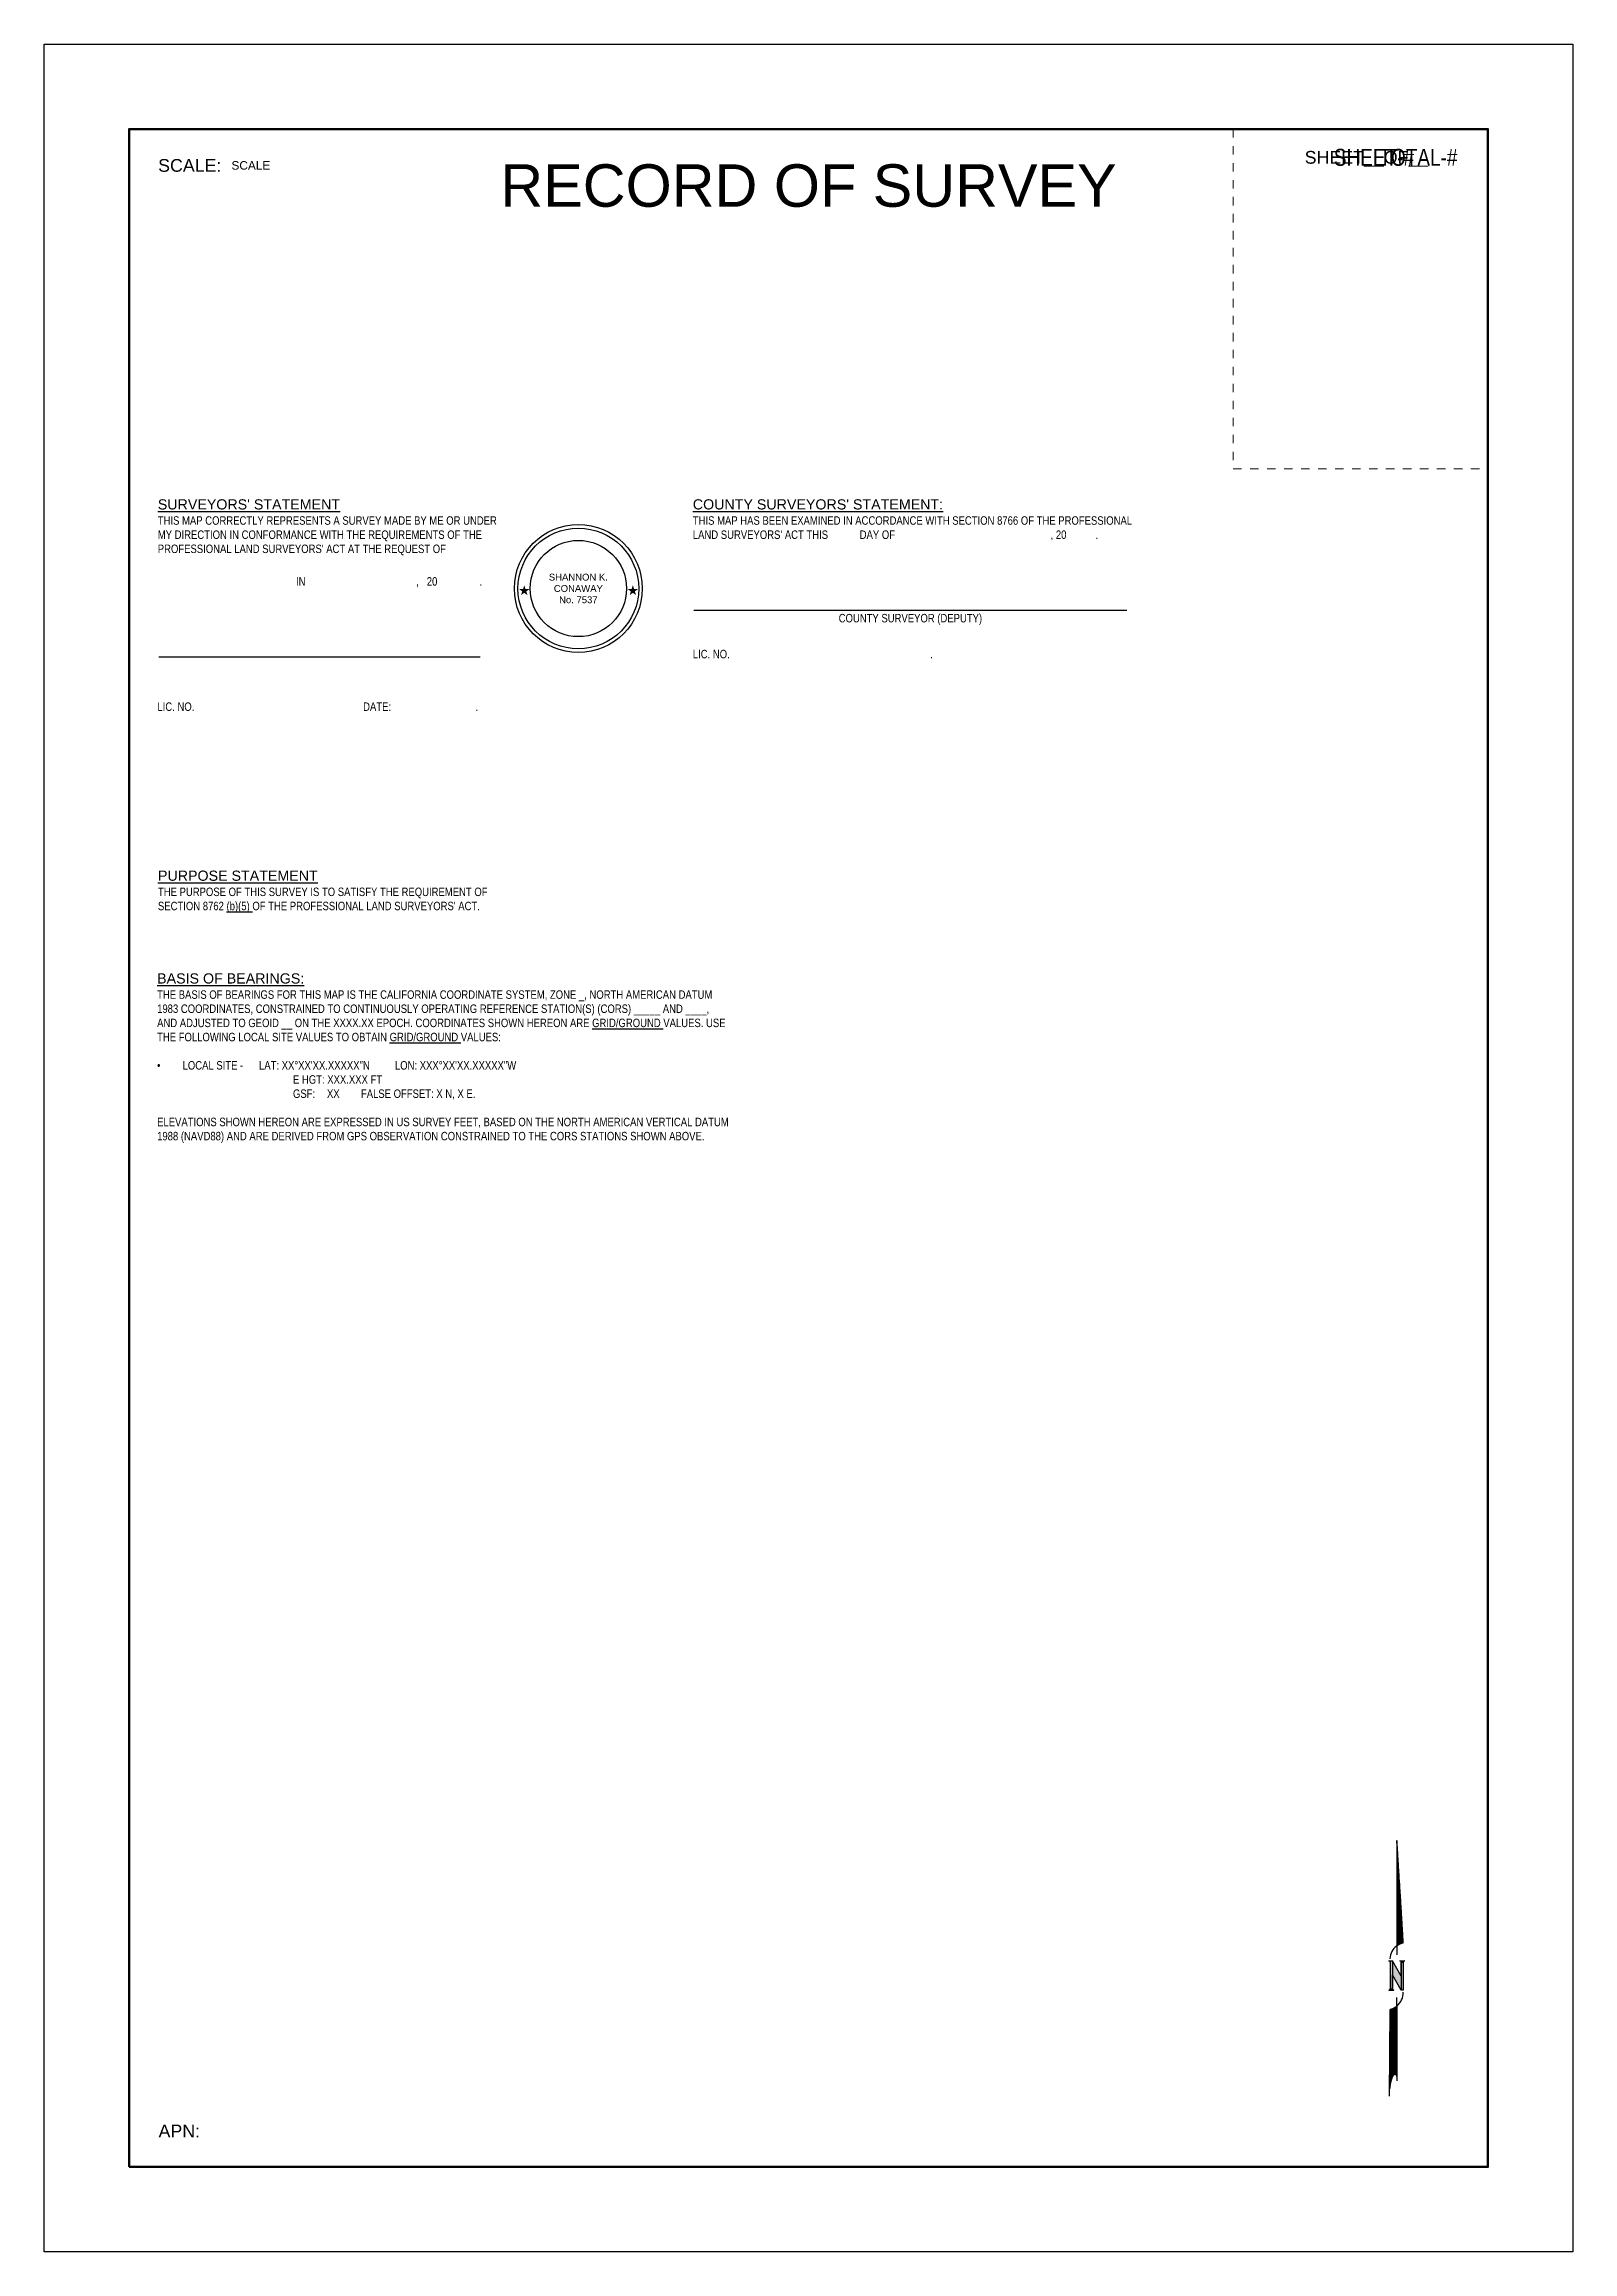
# Paper-space layout '26x18' of a CAD drawing. Header units: feet. Extents: x 0 to 18, y 0 to 26.
import ezdxf
from ezdxf.enums import TextEntityAlignment as Align

# ---------------------------------------------------------------- set-up
doc = ezdxf.new("R2010")
doc.units = ezdxf.units.FT
doc.header["$MEASUREMENT"] = 0
doc.linetypes.add('DOT4', pattern=[0.06, 0, -0.06])
doc.layers.get('0').update_dxf_attribs({"color": 253})
doc.layers.get('Defpoints').update_dxf_attribs({"color": 253})
for name, color, linetype, lineweight in [('V-ANNO-NRTH-', 253, 'Continuous', 25), ('V-ANNO-STMP-', 253, 'Continuous', 25), ('V-ANNO-TTLB-ATRB-', 253, 'Continuous', 25), ('V-ANNO-TTLB-HVY-', 253, 'Continuous', 80), ('V-ANNO-TTLB-TEXT-THN-', 253, 'Continuous', 25), ('V-DETL-ANNO-', 253, 'Continuous', 25)]:
    doc.layers.add(name, color=color, linetype=linetype, lineweight=lineweight)
doc.styles.add('NCS', font='arial.ttf', dxfattribs={"height": 0.1})
doc.styles.add('NCS1', font='arial.ttf', dxfattribs={"width": 0.8, "height": 0.09375})
doc.styles.add('NCS1-Anno', font='arial.ttf', dxfattribs={"width": 0.8, "height": 0.1})

# ---------------------------------------------------------------- blocks, each defined once
blk = doc.blocks.new('*U169')
at = {"color": 0}
for p, q in [((0.002, 1.593), (0.002, 0.35)), ((0.077, 0.382), (0.002, 1.593)), ((0.003, 1.556), (0.003, 0.35)), ((0.004, 1.537), (0.004, 0.351)), ((0.005, 1.519), (0.005, 0.352)), ((0.006, 1.5), (0.006, 0.353)), ((0.008, 1.482), (0.008, 0.354)), ((0.009, 1.463), (0.009, 0.354)), ((0.01, 1.444), (0.01, 0.355)), ((0.011, 1.426), (0.011, 0.356)), ((0.012, 1.407), (0.012, 0.357)), ((0.013, 1.388), (0.013, 0.357)), ((0.015, 1.37), (0.015, 0.358)), ((0.016, 1.351), (0.016, 0.359)), ((0.017, 1.333), (0.017, 0.359)), ((0.018, 1.314), (0.018, 0.36)), ((0.019, 1.295), (0.019, 0.361)), ((0.02, 1.277), (0.02, 0.361)), ((0.022, 1.258), (0.022, 0.362)), ((0.023, 1.239), (0.023, 0.363)), ((0.024, 1.221), (0.024, 0.363)), ((0.025, 1.202), (0.025, 0.364)), ((0.026, 1.183), (0.026, 0.364)), ((0.027, 1.165), (0.027, 0.365)), ((0.028, 1.146), (0.028, 0.366)), ((0.03, 1.128), (0.03, 0.366)), ((0.031, 1.109), (0.031, 0.367)), ((0.032, 1.09), (0.032, 0.367)), ((0.033, 1.072), (0.033, 0.368)), ((0.034, 1.053), (0.034, 0.368)), ((0.035, 1.034), (0.035, 0.369)), ((0.037, 1.016), (0.037, 0.369)), ((0.038, 0.997), (0.038, 0.37)), ((0.039, 0.979), (0.039, 0.37)), ((0.04, 0.96), (0.04, 0.371)), ((0.041, 0.941), (0.041, 0.371)), ((0.042, 0.923), (0.042, 0.372)), ((0.044, 0.904), (0.044, 0.372)), ((0.045, 0.885), (0.045, 0.373)), ((0.046, 0.867), (0.046, 0.373)), ((0.047, 0.848), (0.047, 0.374)), ((0.048, 0.829), (0.048, 0.374)), ((0.049, 0.811), (0.049, 0.375)), ((0.051, 0.792), (0.051, 0.375)), ((0.052, 0.774), (0.052, 0.375)), ((0.053, 0.755), (0.053, 0.376)), ((0.054, 0.736), (0.054, 0.376)), ((0.055, 0.718), (0.055, 0.377)), ((0.056, 0.699), (0.056, 0.377)), ((0.057, 0.68), (0.057, 0.377)), ((0.059, 0.662), (0.059, 0.378)), ((0.06, 0.643), (0.06, 0.378)), ((0.061, 0.625), (0.061, 0.378)), ((0.062, 0.606), (0.062, 0.379)), ((0.063, 0.587), (0.063, 0.379)), ((0.064, 0.569), (0.064, 0.379)), ((0.066, 0.55), (0.066, 0.38)), ((0.067, 0.531), (0.067, 0.38)), ((0.002, 0.35), (0.002, 0.244)), ((0.068, 0.513), (0.068, 0.38)), ((0.069, 0.494), (0.069, 0.381)), ((0.07, 0.475), (0.07, 0.381)), ((0.071, 0.457), (0.071, 0.381)), ((0.073, 0.438), (0.073, 0.381)), ((0.074, 0.42), (0.074, 0.382)), ((0.075, 0.401), (0.075, 0.382)), ((-0.091, 0.176), (-0.05, 0.176)), ((-0.088, 0.175), (-0.088, 0.176)), ((-0.086, 0.175), (-0.086, 0.176)), ((-0.085, 0.175), (-0.085, 0.176)), ((-0.084, 0.174), (-0.084, 0.176)), ((-0.083, 0.173), (-0.083, 0.176)), ((-0.082, 0.173), (-0.082, 0.176)), ((-0.081, 0.172), (-0.081, 0.176)), ((-0.079, 0.171), (-0.079, 0.176)), ((-0.078, 0.17), (-0.078, 0.176)), ((-0.077, 0.169), (-0.077, 0.176)), ((-0.076, 0.167), (-0.076, 0.176)), ((-0.075, 0.164), (-0.075, 0.176)), ((-0.074, 0.158), (-0.074, -0.155)), ((-0.05, 0.176), (-0.05, -0.155)), ((0.054, -0.008), (-0.05, 0.176)), ((0.054, -0.172), (-0.05, 0.011)), ((-0.05, -0.155), (-0.05, 0.011)), ((0.037, 0.176), (0.095, 0.176)), ((0.043, 0.174), (0.088, 0.174)), ((0.045, 0.173), (0.086, 0.173)), ((0.047, 0.172), (0.084, 0.172)), ((0.048, 0.171), (0.083, 0.171)), ((0.05, 0.17), (0.082, 0.17)), ((0.051, 0.169), (0.081, 0.169)), ((0.051, 0.167), (0.08, 0.167)), ((0.052, 0.166), (0.079, 0.166)), ((0.053, 0.165), (0.079, 0.165)), ((0.053, 0.164), (0.078, 0.164)), ((0.053, 0.163), (0.078, 0.163)), ((0.054, 0.162), (0.078, 0.162)), ((0.054, 0.16), (0.077, 0.16)), ((0.054, 0.159), (0.077, 0.159)), ((0.054, -0.008), (0.054, 0.159)), ((0.054, 0.158), (0.054, -0.172)), ((0.077, 0.158), (0.077, -0.172)), ((-0.091, -0.172), (-0.033, -0.172)), ((-0.085, -0.171), (-0.039, -0.171)), ((-0.082, -0.17), (-0.042, -0.17)), ((-0.081, -0.169), (-0.043, -0.169)), ((-0.079, -0.167), (-0.045, -0.167)), ((-0.078, -0.166), (-0.046, -0.166)), ((-0.077, -0.165), (-0.047, -0.165)), ((-0.076, -0.163), (-0.048, -0.163)), ((-0.076, -0.164), (-0.048, -0.164)), ((-0.075, -0.16), (-0.049, -0.16)), ((-0.075, -0.162), (-0.049, -0.162)), ((-0.074, -0.156), (-0.05, -0.156)), ((-0.074, -0.157), (-0.05, -0.157)), ((-0.074, -0.158), (-0.05, -0.158)), ((-0.074, -0.159), (-0.05, -0.159)), ((0.002, -0.36), (0.002, -0.256)), ((0.077, -0.172), (0.054, -0.172)), ((-0.082, -1.418), (-0.075, -0.397)), ((-0.076, -0.469), (-0.076, -1.28)), ((-0.075, -0.397), (-0.075, -1.27)), ((-0.074, -0.397), (-0.074, -1.264)), ((-0.072, -0.396), (-0.072, -1.26)), ((-0.071, -0.396), (-0.071, -1.256)), ((-0.07, -0.396), (-0.07, -1.253)), ((-0.069, -0.396), (-0.069, -1.249)), ((-0.068, -0.395), (-0.068, -1.244)), ((-0.067, -0.395), (-0.067, -1.24)), ((-0.065, -0.395), (-0.065, -1.236)), ((-0.064, -0.394), (-0.064, -1.231)), ((-0.063, -0.394), (-0.063, -1.227)), ((-0.062, -0.394), (-0.062, -1.223)), ((-0.061, -0.393), (-0.061, -1.22)), ((-0.06, -0.393), (-0.06, -1.216)), ((-0.059, -0.392), (-0.059, -1.213)), ((-0.057, -0.392), (-0.057, -1.21)), ((-0.056, -0.392), (-0.056, -1.206)), ((-0.055, -0.391), (-0.055, -1.203)), ((-0.054, -0.391), (-0.054, -1.2)), ((-0.053, -0.39), (-0.053, -1.198)), ((-0.052, -0.39), (-0.052, -1.195)), ((-0.05, -0.389), (-0.05, -1.193)), ((-0.049, -0.389), (-0.049, -1.19)), ((-0.048, -0.389), (-0.048, -1.188)), ((-0.047, -0.388), (-0.047, -1.186)), ((-0.046, -0.388), (-0.046, -1.184)), ((-0.045, -0.387), (-0.045, -1.182)), ((-0.043, -0.387), (-0.043, -1.18)), ((-0.042, -0.386), (-0.042, -1.178)), ((-0.041, -0.386), (-0.041, -1.176)), ((-0.04, -0.385), (-0.04, -1.175)), ((-0.039, -0.385), (-0.039, -1.174)), ((-0.038, -0.384), (-0.038, -1.173)), ((-0.036, -0.384), (-0.036, -1.171)), ((-0.035, -0.383), (-0.035, -1.17)), ((-0.034, -0.382), (-0.034, -1.17)), ((-0.033, -0.382), (-0.033, -1.169)), ((-0.032, -0.381), (-0.032, -1.168)), ((-0.031, -0.381), (-0.031, -1.167)), ((-0.03, -0.38), (-0.03, -1.166)), ((-0.028, -0.38), (-0.028, -1.166)), ((-0.027, -0.379), (-0.027, -1.165)), ((-0.026, -0.378), (-0.026, -1.165)), ((-0.025, -0.378), (-0.025, -1.164)), ((-0.024, -0.377), (-0.024, -1.164)), ((-0.023, -0.376), (-0.023, -1.163)), ((-0.021, -0.376), (-0.021, -1.163)), ((-0.02, -0.375), (-0.02, -1.163)), ((-0.019, -0.374), (-0.019, -1.163)), ((-0.018, -0.374), (-0.018, -1.163)), ((-0.017, -0.373), (-0.017, -1.162)), ((-0.016, -0.372), (-0.016, -1.162)), ((-0.014, -0.371), (-0.014, -1.162)), ((-0.013, -0.371), (-0.013, -1.163)), ((-0.012, -0.37), (-0.012, -1.163)), ((-0.011, -0.369), (-0.011, -1.164)), ((-0.01, -0.368), (-0.01, -1.164)), ((-0.009, -0.368), (-0.009, -1.165)), ((-0.007, -0.367), (-0.007, -1.167)), ((-0.006, -0.366), (-0.006, -1.168)), ((-0.005, -0.365), (-0.005, -1.17)), ((-0.004, -0.364), (-0.004, -1.171)), ((-0.003, -0.363), (-0.003, -1.173)), ((-0.002, -0.363), (-0.002, -1.175)), ((-0.001, -0.362), (-0.001, -1.178)), ((0.001, -0.361), (0.001, -1.181)), ((0.002, -0.36), (0.002, -1.239)), ((0.002, -0.487), (0.002, -0.497)), ((-0.077, -0.652), (-0.077, -1.287)), ((-0.079, -1.019), (-0.079, -1.308)), ((-0.078, -0.836), (-0.078, -1.297))]:
    blk.add_line(p, q, dxfattribs=at)
blk.add_lwpolyline([(0.002, -1.188, 0.059141), (0, -1.18, 0.065436), (-0.003, -1.173, 0.041771), (-0.008, -1.166, 0.090044), (-0.011, -1.163, 0.138293), (-0.016, -1.162, 0.075359), (-0.025, -1.164, 0.083197), (-0.036, -1.171, 0.08096), (-0.044, -1.18, 0.039884), (-0.054, -1.2, 0.028173), (-0.064, -1.23, 0.006564), (-0.073, -1.263, 0.026227), (-0.074, -1.272, 0.007382), (-0.075, -1.276, 0.00096), (-0.078, -1.306, 0.011269), (-0.08, -1.328, 0.007475)], format="xyb", dxfattribs=at)
for centre, radius, start, end in [((0.115, 0.192), 0.194, 125.797, 177.8), ((0.115, 0.192), 0.194, 101.3132, 125.797), ((-0.091, 0.158), 0.0174, 0, 90), ((0.037, 0.158), 0.0174, 3.8226, 90), ((0.095, 0.158), 0.0174, 90, 180), ((-0.091, -0.155), 0.0174, 270, 0), ((-0.033, -0.155), 0.0174, 180, 270), ((-0.121, -0.204), 0.198, 308.2798, 2.924), ((-0.121, -0.204), 0.198, 283.2828, 308.2798)]:
    blk.add_arc(centre, radius, start, end, dxfattribs=at)
for points in [[(-0.074, -0.155), (-0.05, -0.155), (-0.074, 0.176), (-0.05, 0.176)], [(0.054, -0.172), (-0.05, 0.011), (0.054, -0.008), (-0.05, 0.176)], [(0.054, -0.172), (0.077, -0.172), (0.054, 0.158), (0.077, 0.158)]]:
    blk.add_solid(points, dxfattribs=at)
blk = doc.blocks.new('*U209')
at = {"layer": 'V-DETL-ANNO-', "linetype": 'Continuous', "insert": (0, 0), "char_height": 0.1, "width": 6.73, "attachment_point": 1, "style": 'NCS1'}
blk.add_mtext('{\\H1.2x;\\W1;\\L\\C2;BASIS OF BEARINGS:\\P\\H0.8333x;\\W0.8;\\l\\C256;THE BASIS OF BEARINGS FOR THIS MAP IS THE CALIFORNIA COORDINATE SYSTEM, ZONE _, NORTH AMERICAN DATUM 1983 COORDINATES, CONSTRAINED TO CONTINUOUSLY OPERATING REFERENCE STATION(S) (CORS) _____ AND ____, AND ADJUSTED TO GEOID __ ON THE XXXX.XX EPOCH. COORDINATES SHOWN HEREON ARE \\LGRID/GROUND\\l VALUES. USE THE FOLLOWING LOCAL SITE VALUES TO OBTAIN \\LGRID/GROUND\\l VALUES:\\P\\P\\pxi-16,l16,t3;{\\fSymbol|b0|i0|c2|p18;·^I}LOCAL SITE -^ILAT: XX%%DXX\'XX.XXXXX"N ^ILON: XXX%%DXX\'XX.XXXXX"W \\P\\pi16,l0,tz;E HGT: XXX.XXX FT\\PGSF:^IXX^IFALSE OFFSET: X N, X E.\\P\\pi0;\\H1.00004x;\\PELEVATIONS SHOWN HEREON ARE EXPRESSED IN US SURVEY FEET, BASED ON THE NORTH AMERICAN VERTICAL DATUM 1988 (NAVD88) AND ARE DERIVED FROM GPS OBSERVATION CONSTRAINED TO THE CORS STATIONS SHOWN ABOVE.}', dxfattribs=at)
blk = doc.blocks.new('*U200')
for points in [[(-0.637, 0.039), (-0.651, -0.006), (-0.699, -0.006), (-0.66, -0.034), (-0.675, -0.078), (-0.637, -0.051), (-0.599, -0.078), (-0.613, -0.034), (-0.575, -0.006), (-0.622, -0.006)], [(0.642, 0.039), (0.627, -0.006), (0.58, -0.006), (0.618, -0.034), (0.604, -0.078), (0.642, -0.051), (0.68, -0.078), (0.665, -0.034), (0.703, -0.006), (0.656, -0.006)]]:
    blk.add_hatch(color=1).paths.add_polyline_path(points)
at = {"color": 2}
blk.add_circle((0, 0), 0.753, dxfattribs=at)
at = {"color": 1}
blk.add_circle((0, 0), 0.711, dxfattribs=at)
at = {"color": 2, "linetype": 'Continuous'}
blk.add_circle((0, 0), 0.567, dxfattribs=at)
at = {"color": 1, "insert": (0, 0), "char_height": 0.08, "width": 1.05, "attachment_point": 5, "style": 'NCS'}
blk.add_mtext('SHANNON K. CONAWAY\\PNo. 7537 ', dxfattribs=at)

psp = doc.layouts.new('26x18')

# ---------------------------------------------------------------- linework, layer by layer
at = {"layer": 'Defpoints'}
psp.add_lwpolyline([(0, 0), (0, 26), (18, 26), (18, 0)], close=True, dxfattribs=at)
at = {"layer": 'V-ANNO-TTLB-HVY-'}
psp.add_lwpolyline([(1, 1), (1, 25), (17, 25), (17, 1)], close=True, dxfattribs=at)
at = {"layer": 'V-ANNO-TTLB-TEXT-THN-', "linetype": 'DOT4', "lineweight": 0}
for p, q in [((14, 25), (14, 21)), ((14, 21), (17, 21))]:
    psp.add_line(p, q, dxfattribs=at)
at = {"layer": 'V-DETL-ANNO-', "linetype": 'Continuous'}
for p, q in [((7.65, 19.335), (12.75, 19.335)), ((1.35, 18.785), (5.132, 18.785))]:
    psp.add_line(p, q, dxfattribs=at)

# ---------------------------------------------------------------- block references
at = {"layer": 'V-ANNO-NRTH-'}
psp.add_blockref('*U169', (15.925, 3.253), dxfattribs=at)
at = {"layer": 'V-ANNO-STMP-', "xscale": 0.9999979999998985, "yscale": 0.9999979999998985, "zscale": 0.9999979999998985}
psp.add_blockref('*U200', (6.29, 19.589), dxfattribs=at)
at = {"layer": 'V-DETL-ANNO-', "linetype": 'Continuous'}
psp.add_blockref('*U209', (1.33, 15.057), dxfattribs=at)

# ---------------------------------------------------------------- texts
at = {"layer": 'V-ANNO-TTLB-ATRB-', "style": 'NCS1', "width": 0.8}
for tag, text, p in [('SHEET-#', '1', (15.658, 24.667)), ('TOTAL-#', '#', (16.182, 24.667))]:
    psp.add_attdef(tag, text=text, height=0.2, dxfattribs=at).set_placement(p, align=Align.MIDDLE_CENTER)
at = {"layer": 'V-ANNO-TTLB-ATRB-', "style": 'NCS1'}
psp.add_attdef('SCALE', text='_" = _\'', height=0.1, dxfattribs=at).set_placement((2.434, 24.572), align=Align.MIDDLE_CENTER)
at = {"layer": 'V-DETL-ANNO-', "linetype": 'Continuous', "lineweight": 13, "style": 'NCS1-Anno'}
psp.add_text('SHEET%%U    %%UOF%%U    ', height=0.15, dxfattribs=at).set_placement((15.57, 24.667), align=Align.MIDDLE_CENTER)
for s, p in [('SCALE:', (1.342, 24.572)), ('APN:', (1.347, 1.423))]:
    psp.add_text(s, height=0.15, dxfattribs=at).set_placement(p, align=Align.MIDDLE_LEFT)
at = {"layer": 'V-DETL-ANNO-', "linetype": 'Continuous', "lineweight": 30, "style": 'NCS1-Anno'}
psp.add_text('RECORD OF SURVEY', height=0.5, dxfattribs=at).set_placement((9, 24.335), align=Align.MIDDLE_CENTER)
at = {"layer": 'V-DETL-ANNO-', "linetype": 'Continuous', "style": 'NCS1'}
for s, insert, char_height, width, attachment_point in [("{\\H1.2x;\\W1;\\L\\C2;SURVEYORS' STATEMENT\\P}THIS MAP CORRECTLY REPRESENTS A SURVEY MADE BY ME OR UNDER\\PMY DIRECTION IN CONFORMANCE WITH THE REQUIREMENTS OF THE\\PPROFESSIONAL LAND SURVEYORS' ACT AT THE REQUEST OF", (1.338, 20.64), 0.1, 6.73, 1), ("{\\W1;\\L\\C2;COUNTY SURVEYORS' STATEMENT:\\P\\H0.83333x;\\W0.8;\\l\\C256;THIS MAP HAS BEEN EXAMINED IN ACCORDANCE WITH SECTION 8766 OF THE PROFESSIONAL\\PLAND SURVEYORS' ACT THIS\\L            \\lDAY OF\\L                                                           \\l, 20\\L           \\l.}", (7.638, 20.64), 0.12, 6.73, 1), ('{\\L                                                   } IN {\\L                                         },   20{\\L                }.', (1.351, 19.723), 0.1, 6.73, 1), ('COUNTY SURVEYOR (DEPUTY)', (10.2, 19.29), 0.1, 1.95686, 2), ('LIC. NO. {\\L                                                                           }.', (7.638, 18.867), 0.1, 6.73, 1), ('LIC. NO. {\\L                                                              } DATE: {\\L                               }.', (1.334, 18.248), 0.1, 6.73, 1), ("{\\H1.2x;\\W1;\\L\\C2;PURPOSE STATEMENT\\C256;\\P}THE PURPOSE OF THIS SURVEY IS TO SATISFY THE REQUIREMENT OF\\PSECTION 8762{\\L (b)(5) }OF THE PROFESSIONAL LAND SURVEYORS' ACT.", (1.34, 16.267), 0.1, 6.73, 1)]:
    psp.add_mtext(s, dxfattribs=dict(at, insert=insert, char_height=char_height, width=width, attachment_point=attachment_point))

doc.saveas('drawing.dxf')
